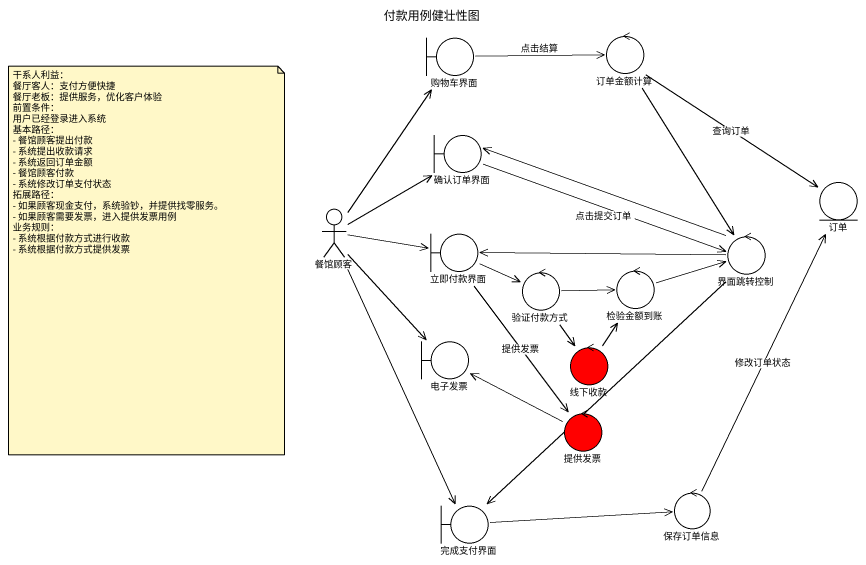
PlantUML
@startuml
title 付款用例健壮性图
boundary 购物车界面
control 订单金额计算
boundary 确认订单界面
entity 订单
actor 餐馆顾客
boundary 立即付款界面
control 界面跳转控制
control 验证付款方式
control 检验金额到账
boundary 电子发票
control 线下收款 #FF0000
control 提供发票 #FF0000
control 保存订单信息
boundary 完成支付界面
购物车界面 -right-> 订单金额计算 : 点击结算
订单金额计算 --> 订单 : 查询订单
订单金额计算 --> 界面跳转控制
确认订单界面 -right-> 界面跳转控制 : 点击提交订单
餐馆顾客 -up-> 购物车界面
餐馆顾客 -up-> 确认订单界面
餐馆顾客 -right-> 立即付款界面
餐馆顾客 --> 电子发票
餐馆顾客 --> 完成支付界面
立即付款界面 -right-> 验证付款方式
立即付款界面 --> 提供发票 : 提供发票
界面跳转控制 -left-> 确认订单界面
界面跳转控制 -left-> 立即付款界面
界面跳转控制 --> 完成支付界面
验证付款方式 -right-> 检验金额到账
验证付款方式 --> 线下收款
检验金额到账 -right-> 界面跳转控制
线下收款 -up-> 检验金额到账
提供发票 -left-> 电子发票
保存订单信息 -up-> 订单 : 修改订单状态
完成支付界面 -right-> 保存订单信息
note as N1
  干系人利益：
  餐厅客人：支付方便快捷
  餐厅老板：提供服务，优化客户体验
  前置条件：
  用户已经登录进入系统
  基本路径：
  - 餐馆顾客提出付款
  - 系统提出收款请求
  - 系统返回订单金额
  - 餐馆顾客付款
  - 系统修改订单支付状态
  拓展路径：
  - 如果顾客现金支付，系统验钞，并提供找零服务。
  - 如果顾客需要发票，进入提供发票用例
  业务规则：
  - 系统根据付款方式进行收款
  - 系统根据付款方式提供发票
end note
@enduml
